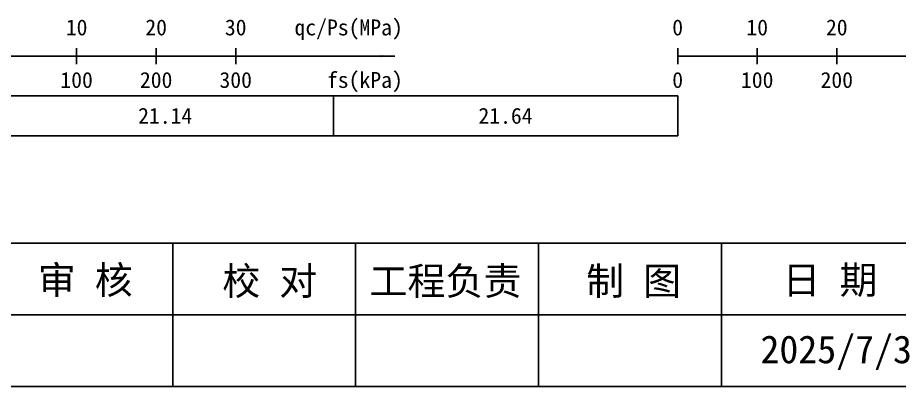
# Model space of a CAD drawing. Extents: x -37 to 3540, y -1485 to 297.
# Drawn here: x 2044.7 to 2155.5, y -579 to -532.7 of the extents above; entities that cross this region are included whole.
import ezdxf
from ezdxf.enums import TextEntityAlignment as Align

# ---------------------------------------------------------------- set-up
doc = ezdxf.new("R2010")
doc.units = 0
doc.layers.get('0').update_dxf_attribs({"linetype": 'CONTINUOUS'})
doc.layers.add('FRAME', color=7, linetype='CONTINUOUS')
doc.layers.add('RULER', color=7, linetype='CONTINUOUS')
doc.styles.add('ST', font='')
doc.styles.get('ST').set_extended_font_data('SimSun')

# ---------------------------------------------------------------- blocks, each defined once
blk = doc.blocks.new('图签_A3长')
for p, q in [((0, 18), (-380, 18)), ((-119, 0), (-119, 18)), ((-96, 0), (-96, 18)), ((-73, 0), (-73, 18)), ((-50, 0), (-50, 18)), ((-320, 9), (0, 9)), ((-380, 0), (0, 0))]:
    blk.add_line(p, q)
at = {"style": 'ST'}
for s, p in [('审 核', (-129.99, 13.36)), ('日 期', (-36.37, 13.36)), ('校 对', (-106.8, 13.23)), ('工程负责', (-84.71, 13.23)), ('制 图', (-61.06, 13.23))]:
    blk.add_text(s, height=3.5, dxfattribs=at).set_placement(p, align=Align.MIDDLE_CENTER)
for tag, p in [('01＿单位名称', (-349.98, 8.36)), ('02＿工程名称', (-271.3, 5.16)), ('04＿工程编号', (-176.51, 4.65)), ('05＿日期', (-35.59, 4.65)), ('06＿图号', (-11.16, 4.91))]:
    blk.add_attdef(tag, text='', height=3.5, dxfattribs=at).set_placement(p, align=Align.MIDDLE_CENTER)
at = {"style": 'ST', "width": 0.85}
blk.add_attdef('03＿图件名称', text='', height=3, dxfattribs=at).set_placement((-205.49, 5.05), align=Align.MIDDLE_CENTER)
blk = doc.blocks.new('Arrow')
for points in [[(-3.984779, 0.348623), (0, 0), (-3.189535, 0)], [(-3.189535, 0), (0, 0), (-3.984779, -0.348623)]]:
    blk.add_solid(points)

msp = doc.modelspace()

# ---------------------------------------------------------------- linework, layer by layer
at = {"layer": 'RULER', "linetype": 'Continuous'}
for points in [[(2042.12, -537.51), (2092.12, -537.51)], [(2052.12, -537.51), (2052.12, -536.51)], [(2052.12, -537.51), (2052.12, -538.51)], [(2062.12, -537.51), (2062.12, -536.51)], [(2062.12, -537.51), (2062.12, -538.51)], [(2072.12, -537.51), (2072.12, -536.51)], [(2072.12, -537.51), (2072.12, -538.51)], [(2127.68, -537.51), (2127.68, -536.51)], [(2127.68, -537.51), (2177.68, -537.51)], [(2127.68, -537.51), (2127.68, -538.51)], [(2137.68, -537.51), (2137.68, -536.51)], [(2137.68, -537.51), (2137.68, -538.51)], [(2147.68, -537.51), (2147.68, -536.51)], [(2147.68, -537.51), (2147.68, -538.51)], [(2042.12, -542.51), (2084.4, -542.51), (2084.4, -547.51), (2042.12, -547.51)], [(2084.4, -542.51), (2127.68, -542.51), (2127.68, -547.51), (2084.4, -547.51)]]:
    msp.add_lwpolyline(points, dxfattribs=at)

# ---------------------------------------------------------------- block references
at = {"layer": 'FRAME'}
ref = msp.add_blockref('图签_A3长', (2183.2, -579), dxfattribs=at)
ref.add_attrib('05＿日期', '2025/7/3', dxfattribs={"layer": '0', "height": 3.5, "style": 'ST'}).set_placement((2147.61, -574.35), align=Align.MIDDLE_CENTER)
at = {"layer": 'RULER', "xscale": 0.5, "yscale": 0.5, "zscale": 0.5}
msp.add_blockref('Arrow', (2092.12, -537.51), dxfattribs=at)

# ---------------------------------------------------------------- texts
at = {"layer": 'RULER', "style": 'ST'}
for s, p in [('10', (2052.12, -535.51)), ('20', (2062.12, -535.51)), ('30', (2072.12, -535.51)), ('0', (2127.68, -535.51)), ('10', (2137.68, -535.51)), ('20', (2147.68, -535.51))]:
    msp.add_text(s, height=2, dxfattribs=at).set_placement(p, align=Align.BOTTOM_CENTER)
msp.add_text('qc/Ps(MPa)', height=2, dxfattribs=at).set_placement((2093.12, -535.51), align=Align.BOTTOM_RIGHT)
for s, p in [('100', (2052.12, -539.51)), ('200', (2062.12, -539.51)), ('300', (2072.12, -539.51)), ('0', (2127.68, -539.51)), ('100', (2137.68, -539.51)), ('200', (2147.68, -539.51))]:
    msp.add_text(s, height=2, dxfattribs=at).set_placement(p, align=Align.TOP_CENTER)
msp.add_text('fs(kPa)', height=2, dxfattribs=at).set_placement((2093.12, -539.51), align=Align.TOP_RIGHT)
for s, p in [('21.14', (2063.26, -545.01)), ('21.64', (2106.04, -545.01))]:
    msp.add_text(s, height=2, dxfattribs=at).set_placement(p, align=Align.MIDDLE_CENTER)

doc.saveas('drawing.dxf')
